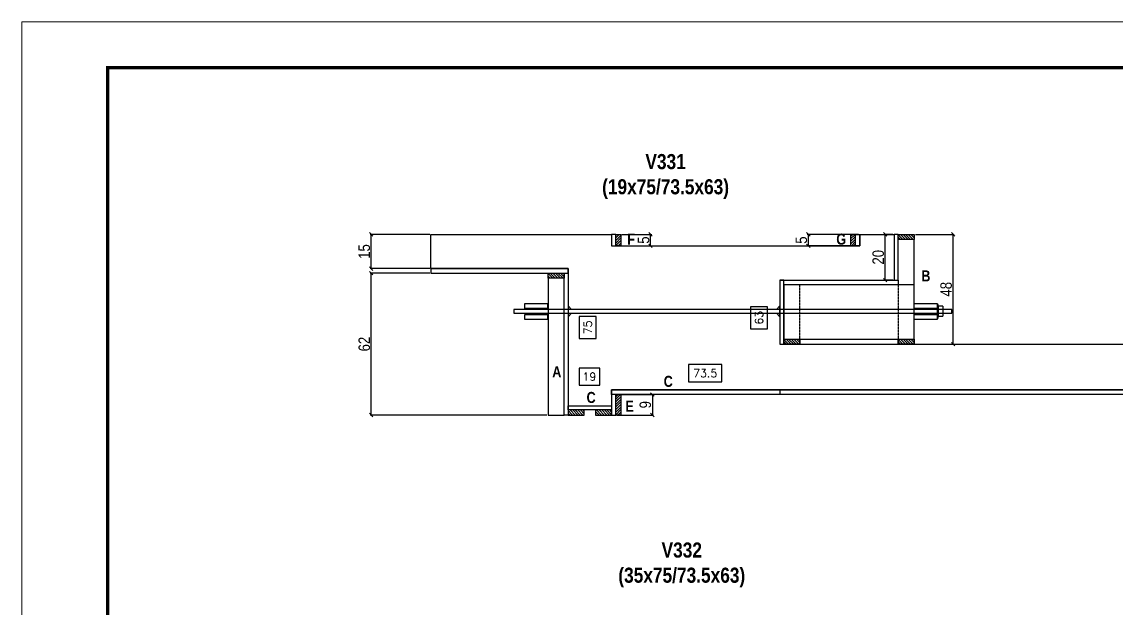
# Model space of a CAD drawing. Extents: x -3394 to 16474, y -5031 to 14397.
# Drawn here: x 5857 to 6815, y 2397 to 2911 of the extents above; entities that cross this region are included whole.
import ezdxf

# ---------------------------------------------------------------- set-up
doc = ezdxf.new("R2010")
doc.units = 0
doc.linetypes.add('DASHED', pattern=[0.75, 0.5, -0.25])
doc.linetypes.add('HIDDEN', pattern=[0.375, 0.25, -0.125])
doc.layers.get('0').update_dxf_attribs({"linetype": 'CONTINUOUS'})
doc.layers.get('Defpoints').update_dxf_attribs({"linetype": 'CONTINUOUS'})
for name, color, linetype in [('1HACHURA MADEIRAS', 1, 'CONTINUOUS'), ('COTA', 241, 'CONTINUOUS'), ('Cota Seção (2x)', 4, 'CONTINUOUS'), ('detalhes', 4, 'CONTINUOUS'), ('NOMENCLATURA', 7, 'CONTINUOUS'), ('Painéis', 200, 'CONTINUOUS'), ('presilha', 1, 'CONTINUOUS'), ('Sarr 3.5x7', 81, 'CONTINUOUS'), ('SARR_2.2x7', 40, 'CONTINUOUS'), ('SARR_3.5x7', 81, 'CONTINUOUS'), ('Tubo de PVC', 51, 'CONTINUOUS')]:
    doc.layers.add(name, color=color, linetype=linetype)
for name, color, linetype, lineweight in [('CONCRETO', 251, 'CONTINUOUS', 25), ('Folhas', 255, 'CONTINUOUS', 9), ('SARRAFO DE PRESSAO', 251, 'DASHED', 9)]:
    doc.layers.add(name, color=color, linetype=linetype, lineweight=lineweight)
doc.styles.add('COTA TECNICA 2X', font='techl___.ttf', dxfattribs={"height": 10})
doc.styles.add('ROMANS', font='romans.shx')
doc.styles.add('TECNICA', font='techb___.ttf', dxfattribs={"height": 10})
doc.dimstyles.new('Cota Seção interna', dxfattribs={"dimtxt": 7, "dimasz": 6, "dimexe": 0.18, "dimexo": 2, "dimgap": -4, "dimtad": 3, "dimdec": 1, "dimlfac": 0.5, "dimzin": 12, "dimdsep": 46, "dimtxsty": 'ROMANS', "dimblk": 'ARCHTICK', "dimcen": 0.09, "dimse1": 1, "dimse2": 1, "dimsd1": 1, "dimsd2": 1, "dimclrd": 180, "dimclre": 5, "dimclrt": 1, "dimadec": 0, "dimazin": 3, "dimtfac": 1, "dimtdec": 1, "dimtofl": 0, "dimtmove": 0, "dimatfit": 3, "dimldrblk": 'ARCHTICK', "dimfxl": 1, "dimtolj": 1, "dimtzin": 0, "dimarcsym": 0})
doc.dimstyles.new('SECAO', dxfattribs={"dimscale": 0.333333, "dimtxt": 5, "dimasz": 9, "dimexe": 3, "dimexo": 3, "dimgap": 3, "dimtad": 1, "dimdec": 1, "dimlfac": 0.5, "dimzin": 12, "dimdsep": 46, "dimtxsty": 'COTA TECNICA 2X', "dimblk1": 'OBLIQUE', "dimblk2": 'OBLIQUE', "dimsah": 1, "dimcen": 0.9, "dimclrd": 4, "dimclre": 4, "dimclrt": 240, "dimadec": 1, "dimazin": 3, "dimtfac": 1, "dimtdec": 1, "dimtmove": 0, "dimatfit": 3, "dimfxl": 1, "dimtolj": 1, "dimtzin": 12, "dimarcsym": 0})
pattern_1 = [(135, (38064.3618, -120825.6111), (-1.122532015, -1.122532015), [])]
pattern_2 = [(135, (38187.9618, -120945.2111), (-1.122532015, -1.122532015), [])]
pattern_3 = [(135, (38211.9618, -120945.2111), (-1.122532015, -1.122532015), [])]
pattern_4 = [(225, (129893.1002, 34195.5898), (1.122532015, -1.122532015), [])]
pattern_5 = [(135, (37762.1618, -120791.6111), (-1.122532015, -1.122532015), [])]
pattern_6 = [(135, (37662.1618, -120883.2111), (-1.122532015, -1.122532015), [])]
pattern_7 = [(135, (37762.1618, -120883.2111), (-1.122532015, -1.122532015), [])]

# ---------------------------------------------------------------- blocks, each defined once
blk = doc.blocks.new('9999999999')
at = {"layer": 'Folhas'}
blk.add_lwpolyline([(98138.98, 34190.21), (99623.98, 34190.21), (99623.98, 35240.21), (98138.98, 35240.21)], close=True, dxfattribs=at)
at = {"layer": 'Folhas', "color": 30, "const_width": 3}
blk.add_lwpolyline([(98213.98, 34230.21), (99583.98, 34230.21), (99583.98, 35200.21), (98213.98, 35200.21)], close=True, dxfattribs=at)
blk = doc.blocks.new('*D1399')
at = {"layer": 'Cota Seção (2x)', "color": 180, "lineweight": -2, "transparency": 16777216}
for p, q in [((6469.41, 2611.01), (6440.07, 2611.01)), ((6440.07, 2611.01), (6440.07, 2596.01)), ((6469.41, 2596.01), (6469.41, 2611.01)), ((6440.07, 2596.01), (6469.41, 2596.01))]:
    blk.add_line(p, q, dxfattribs=at)
at = {"layer": 'Defpoints', "color": 0, "transparency": 16777216}
for p in [(6372.93, 2592.01), (6372.93, 2588.96), (6519.93, 2584.96)]:
    blk.add_point(p, dxfattribs=at)
at = {"layer": 'Cota Seção (2x)', "color": 1, "transparency": 16777216, "insert": (6454.74, 2603.51), "char_height": 7, "attachment_point": 5, "style": 'ROMANS'}
blk.add_mtext('\\A1;73.5', dxfattribs=at)
blk = doc.blocks.new('_ArchTick')
at = {"color": 0, "linetype": 'ByBlock', "const_width": 0.15}
blk.add_lwpolyline([(-0.5, -0.5), (0.5, 0.5)], dxfattribs=at)
blk = doc.blocks.new('_Oblique')
at = {"color": 0, "linetype": 'ByBlock', "lineweight": -2}
blk.add_line((-0.5, -0.5), (0.5, 0.5), dxfattribs=at)
blk = doc.blocks.new('*D1373')
at = {"layer": 'COTA', "color": 4, "lineweight": -2, "transparency": 16777216}
for p, q in [((6638.53, 2724.96), (6672.55, 2724.96)), ((6671.55, 2628.96), (6671.55, 2724.96)), ((6638.53, 2628.96), (6672.55, 2628.96))]:
    blk.add_line(p, q, dxfattribs=at)
at = {"layer": 'Defpoints', "color": 0, "transparency": 16777216}
for p in [(6637.53, 2724.96), (6671.55, 2724.96), (6637.53, 2628.96)]:
    blk.add_point(p, dxfattribs=at)
at = {"layer": 'COTA', "color": 4, "lineweight": -2, "transparency": 16777216, "xscale": 3, "yscale": 3, "zscale": 3}
for p, rotation in [((6671.55, 2724.96), 90), ((6671.55, 2628.96), 270)]:
    blk.add_blockref('_Oblique', p, dxfattribs=dict(at, rotation=rotation))
at = {"layer": 'COTA', "color": 240, "transparency": 16777216, "insert": (6665.45, 2676.96), "char_height": 10, "attachment_point": 5, "rotation": 90, "style": 'COTA TECNICA 2X'}
blk.add_mtext('\\A1;48', dxfattribs=at)
blk = doc.blocks.new('*D1400')
at = {"layer": 'COTA', "color": 4, "lineweight": -2, "transparency": 16777216}
for p, q in [((6588.93, 2724.96), (6543.96, 2724.96)), ((6544.96, 2714.96), (6544.96, 2724.96)), ((6588.93, 2714.96), (6543.96, 2714.96))]:
    blk.add_line(p, q, dxfattribs=at)
at = {"layer": 'Defpoints', "color": 0, "transparency": 16777216}
for p in [(6544.96, 2724.96), (6589.93, 2724.96), (6589.93, 2714.96)]:
    blk.add_point(p, dxfattribs=at)
at = {"layer": 'COTA', "color": 4, "lineweight": -2, "transparency": 16777216, "xscale": 3, "yscale": 3, "zscale": 3}
for p, rotation in [((6544.96, 2724.96), 90), ((6544.96, 2714.96), 270)]:
    blk.add_blockref('_Oblique', p, dxfattribs=dict(at, rotation=rotation))
at = {"layer": 'COTA', "color": 240, "transparency": 16777216, "insert": (6538.85, 2719.96), "char_height": 10, "attachment_point": 5, "rotation": 90, "style": 'COTA TECNICA 2X'}
blk.add_mtext('\\A1;5', dxfattribs=at)
blk = doc.blocks.new('*D1401')
at = {"layer": 'COTA', "color": 4, "lineweight": -2, "transparency": 16777216}
for p, q in [((6381.93, 2724.96), (6407.99, 2724.96)), ((6406.99, 2714.96), (6406.99, 2724.96)), ((6381.93, 2714.96), (6407.99, 2714.96))]:
    blk.add_line(p, q, dxfattribs=at)
at = {"layer": 'Defpoints', "color": 0, "transparency": 16777216}
for p in [(6380.93, 2724.96), (6406.99, 2724.96), (6380.93, 2714.96)]:
    blk.add_point(p, dxfattribs=at)
at = {"layer": 'COTA', "color": 4, "lineweight": -2, "transparency": 16777216, "xscale": 3, "yscale": 3, "zscale": 3}
for p, rotation in [((6406.99, 2724.96), 90), ((6406.99, 2714.96), 270)]:
    blk.add_blockref('_Oblique', p, dxfattribs=dict(at, rotation=rotation))
at = {"layer": 'COTA', "color": 240, "transparency": 16777216, "insert": (6400.88, 2719.96), "char_height": 10, "attachment_point": 5, "rotation": 90, "style": 'COTA TECNICA 2X'}
blk.add_mtext('\\A1;5', dxfattribs=at)
blk = doc.blocks.new('*D1402')
at = {"layer": 'COTA', "color": 4, "lineweight": -2, "transparency": 16777216}
for p, q in [((6213.93, 2690.96), (6161.74, 2690.96)), ((6162.74, 2566.96), (6162.74, 2690.96)), ((6316.33, 2566.96), (6161.74, 2566.96))]:
    blk.add_line(p, q, dxfattribs=at)
at = {"layer": 'Defpoints', "color": 0, "transparency": 16777216}
for p in [(6162.74, 2690.96), (6214.93, 2690.96), (6317.33, 2566.96)]:
    blk.add_point(p, dxfattribs=at)
at = {"layer": 'COTA', "color": 4, "lineweight": -2, "transparency": 16777216, "xscale": 3, "yscale": 3, "zscale": 3}
for p, rotation in [((6162.74, 2690.96), 90), ((6162.74, 2566.96), 270)]:
    blk.add_blockref('_Oblique', p, dxfattribs=dict(at, rotation=rotation))
at = {"layer": 'COTA', "color": 240, "transparency": 16777216, "insert": (6156.64, 2628.96), "char_height": 10, "attachment_point": 5, "rotation": 90, "style": 'COTA TECNICA 2X'}
blk.add_mtext('\\A1;62', dxfattribs=at)
blk = doc.blocks.new('*D1403')
at = {"layer": 'COTA', "color": 4, "lineweight": -2, "transparency": 16777216}
for p, q in [((6213.93, 2724.96), (6161.74, 2724.96)), ((6162.74, 2694.96), (6162.74, 2724.96)), ((6213.93, 2694.96), (6161.74, 2694.96))]:
    blk.add_line(p, q, dxfattribs=at)
at = {"layer": 'Defpoints', "color": 0, "transparency": 16777216}
for p in [(6162.74, 2724.96), (6214.93, 2724.96), (6214.93, 2694.96)]:
    blk.add_point(p, dxfattribs=at)
at = {"layer": 'COTA', "color": 4, "lineweight": -2, "transparency": 16777216, "xscale": 3, "yscale": 3, "zscale": 3}
for p, rotation in [((6162.74, 2724.96), 90), ((6162.74, 2694.96), 270)]:
    blk.add_blockref('_Oblique', p, dxfattribs=dict(at, rotation=rotation))
at = {"layer": 'COTA', "color": 240, "transparency": 16777216, "insert": (6156.63, 2709.96), "char_height": 10, "attachment_point": 5, "rotation": 90, "style": 'COTA TECNICA 2X'}
blk.add_mtext('\\A1;15', dxfattribs=at)
blk = doc.blocks.new('*D1404')
at = {"layer": 'Cota Seção (2x)', "color": 180, "lineweight": -2, "transparency": 16777216}
for p, q in [((6362.5, 2608.01), (6344.5, 2608.01)), ((6344.5, 2608.01), (6344.5, 2593.01)), ((6362.5, 2593.01), (6362.5, 2608.01)), ((6344.5, 2593.01), (6362.5, 2593.01))]:
    blk.add_line(p, q, dxfattribs=at)
at = {"layer": 'Defpoints', "color": 0, "transparency": 16777216}
for p in [(6334.93, 2589.01), (6334.93, 2574.96), (6372.93, 2574.96)]:
    blk.add_point(p, dxfattribs=at)
at = {"layer": 'Cota Seção (2x)', "color": 1, "transparency": 16777216, "insert": (6353.5, 2600.51), "char_height": 7, "attachment_point": 5, "style": 'ROMANS'}
blk.add_mtext('\\A1;19', dxfattribs=at)
blk = doc.blocks.new('*D1406')
at = {"layer": 'COTA', "color": 4, "lineweight": -2, "transparency": 16777216}
for p, q in [((6377.53, 2584.96), (6409.52, 2584.96)), ((6408.52, 2584.96), (6408.52, 2566.96)), ((6377.53, 2566.96), (6409.52, 2566.96))]:
    blk.add_line(p, q, dxfattribs=at)
at = {"layer": 'Defpoints', "color": 0, "transparency": 16777216}
for p in [(6376.53, 2584.96), (6376.53, 2566.96), (6408.52, 2566.96)]:
    blk.add_point(p, dxfattribs=at)
at = {"layer": 'COTA', "color": 4, "lineweight": -2, "transparency": 16777216, "xscale": 3, "yscale": 3, "zscale": 3}
for p, rotation in [((6408.52, 2584.96), 90), ((6408.52, 2566.96), 270)]:
    blk.add_blockref('_Oblique', p, dxfattribs=dict(at, rotation=rotation))
at = {"layer": 'COTA', "color": 240, "transparency": 16777216, "insert": (6402.43, 2575.96), "char_height": 10, "attachment_point": 5, "rotation": 90, "style": 'COTA TECNICA 2X'}
blk.add_mtext('\\A1;9', dxfattribs=at)
blk = doc.blocks.new('*D1407')
at = {"layer": 'COTA', "color": 4, "lineweight": -2, "transparency": 16777216}
for p, q in [((6618.93, 2724.96), (6611.19, 2724.96)), ((6612.19, 2684.96), (6612.19, 2724.96)), ((6618.93, 2684.96), (6611.19, 2684.96))]:
    blk.add_line(p, q, dxfattribs=at)
at = {"layer": 'Defpoints', "color": 0, "transparency": 16777216}
for p in [(6612.19, 2724.96), (6619.93, 2724.96), (6619.93, 2684.96)]:
    blk.add_point(p, dxfattribs=at)
at = {"layer": 'COTA', "color": 4, "lineweight": -2, "transparency": 16777216, "xscale": 3, "yscale": 3, "zscale": 3}
for p, rotation in [((6612.19, 2724.96), 90), ((6612.19, 2684.96), 270)]:
    blk.add_blockref('_Oblique', p, dxfattribs=dict(at, rotation=rotation))
at = {"layer": 'COTA', "color": 240, "transparency": 16777216, "insert": (6606.08, 2704.96), "char_height": 10, "attachment_point": 5, "rotation": 90, "style": 'COTA TECNICA 2X'}
blk.add_mtext('\\A1;20', dxfattribs=at)
blk = doc.blocks.new('*D1408')
at = {"layer": 'Cota Seção (2x)', "color": 180, "lineweight": -2, "transparency": 16777216}
for p, q in [((6359.54, 2653.26), (6344.54, 2653.26)), ((6344.54, 2653.26), (6344.54, 2633.92)), ((6359.54, 2633.92), (6359.54, 2653.26)), ((6344.54, 2633.92), (6359.54, 2633.92))]:
    blk.add_line(p, q, dxfattribs=at)
at = {"layer": 'Defpoints', "color": 0, "transparency": 16777216}
for p in [(6334.93, 2724.96), (6363.54, 2724.96), (6334.93, 2574.96)]:
    blk.add_point(p, dxfattribs=at)
at = {"layer": 'Cota Seção (2x)', "color": 1, "transparency": 16777216, "insert": (6352.04, 2643.59), "char_height": 7, "attachment_point": 5, "rotation": 90, "style": 'ROMANS'}
blk.add_mtext('\\A1;75', dxfattribs=at)
blk = doc.blocks.new('*D1409')
at = {"layer": 'Cota Seção (2x)', "color": 180, "lineweight": -2, "transparency": 16777216}
for p, q in [((6509.33, 2661.46), (6494.33, 2661.46)), ((6494.33, 2661.46), (6494.33, 2642.46)), ((6509.33, 2642.46), (6509.33, 2661.46)), ((6494.33, 2642.46), (6509.33, 2642.46))]:
    blk.add_line(p, q, dxfattribs=at)
at = {"layer": 'Defpoints', "color": 0, "transparency": 16777216}
for p in [(6513.33, 2714.96), (6519.93, 2714.96), (6519.93, 2588.96)]:
    blk.add_point(p, dxfattribs=at)
at = {"layer": 'Cota Seção (2x)', "color": 1, "transparency": 16777216, "insert": (6501.83, 2651.96), "char_height": 7, "attachment_point": 5, "rotation": 90, "style": 'ROMANS'}
blk.add_mtext('\\A1;63', dxfattribs=at)

msp = doc.modelspace()

# ---------------------------------------------------------------- hatches: boundary and pattern name
at = {"layer": 'SARR_2.2x7'}
h = msp.add_hatch(dxfattribs=at)
h.set_pattern_fill('ANSI31', color=256, scale=0.5)
h.set_pattern_definition([(45, (-118520.0312, -30297.6646), (-1.122532015, 1.122532015), [])])
h.paths.add_polyline_path([(6376.53, 2724.96), (6380.93, 2724.96), (6380.93, 2714.96), (6376.53, 2714.96)])
h = msp.add_hatch(dxfattribs=at)
h.set_pattern_fill('ANSI31', color=256, scale=0.5)
h.set_pattern_definition([(45, (-118518.0312, -30297.6646), (-1.122532015, 1.122532015), [])])
h.paths.add_polyline_path([(6586.33, 2724.96), (6581.93, 2724.96), (6581.93, 2714.96), (6586.33, 2714.96)])
h = msp.add_hatch(dxfattribs=at)
h.set_pattern_fill('ANSI31', color=256, scale=0.5, angle=90)
h.set_pattern_definition(pattern_5)
h.paths.add_polyline_path([(6637.53, 2724.96), (6637.53, 2720.56), (6623.53, 2720.56), (6623.53, 2724.96)])
h = msp.add_hatch(dxfattribs=at)
h.set_pattern_fill('ANSI31', color=256, scale=0.5, angle=90)
h.set_pattern_definition(pattern_5)
h.paths.add_polyline_path([(6637.53, 2724.96), (6637.53, 2720.56), (6623.53, 2720.56), (6623.53, 2724.96)])
h = msp.add_hatch(dxfattribs=at)
h.set_pattern_fill('ANSI31', color=256, scale=0.5, angle=90)
h.set_pattern_definition(pattern_1)
h.paths.add_polyline_path([(6331.33, 2690.96), (6331.33, 2686.56), (6317.33, 2686.56), (6317.33, 2690.96)])
h = msp.add_hatch(dxfattribs=at)
h.set_pattern_fill('ANSI31', color=256, scale=0.5, angle=90)
h.set_pattern_definition(pattern_1)
h.paths.add_polyline_path([(6331.33, 2690.96), (6331.33, 2686.56), (6317.33, 2686.56), (6317.33, 2690.96)])
h = msp.add_hatch(dxfattribs=at)
h.set_pattern_fill('ANSI31', color=256, scale=0.5, angle=90)
h.set_pattern_definition(pattern_6)
h.paths.add_polyline_path([(6537.53, 2633.36), (6537.53, 2628.96), (6523.53, 2628.96), (6523.53, 2633.36)])
h = msp.add_hatch(dxfattribs=at)
h.set_pattern_fill('ANSI31', color=256, scale=0.5, angle=90)
h.set_pattern_definition(pattern_6)
h.paths.add_polyline_path([(6537.53, 2633.36), (6537.53, 2628.96), (6523.53, 2628.96), (6523.53, 2633.36)])
h = msp.add_hatch(dxfattribs=at)
h.set_pattern_fill('ANSI31', color=256, scale=0.5, angle=90)
h.set_pattern_definition(pattern_7)
h.paths.add_polyline_path([(6637.53, 2633.36), (6637.53, 2628.96), (6623.53, 2628.96), (6623.53, 2633.36)])
h = msp.add_hatch(dxfattribs=at)
h.set_pattern_fill('ANSI31', color=256, scale=0.5, angle=90)
h.set_pattern_definition(pattern_7)
h.paths.add_polyline_path([(6637.53, 2633.36), (6637.53, 2628.96), (6623.53, 2628.96), (6623.53, 2633.36)])
h = msp.add_hatch(dxfattribs=at)
h.set_pattern_fill('ANSI31', color=256, scale=0.5, angle=180)
h.set_pattern_definition(pattern_4)
h.paths.add_polyline_path([(6376.53, 2584.96), (6380.93, 2584.96), (6380.93, 2566.96), (6376.53, 2566.96)])
h = msp.add_hatch(dxfattribs=at)
h.set_pattern_fill('ANSI31', color=256, scale=0.5, angle=180)
h.set_pattern_definition(pattern_4)
h.paths.add_polyline_path([(6376.53, 2580.96), (6380.93, 2580.96), (6380.93, 2566.96), (6376.53, 2566.96)])
h = msp.add_hatch(dxfattribs=at)
h.set_pattern_fill('ANSI31', color=256, scale=0.5, angle=90)
h.set_pattern_definition(pattern_3)
h.paths.add_polyline_path([(6348.93, 2571.36), (6348.93, 2566.96), (6334.93, 2566.96), (6334.93, 2571.36)])
h = msp.add_hatch(dxfattribs=at)
h.set_pattern_fill('ANSI31', color=256, scale=0.5, angle=90)
h.set_pattern_definition(pattern_3)
h.paths.add_polyline_path([(6348.93, 2571.36), (6348.93, 2566.96), (6334.93, 2566.96), (6334.93, 2571.36)])
h = msp.add_hatch(dxfattribs=at)
h.set_pattern_fill('ANSI31', color=256, scale=0.5, angle=90)
h.set_pattern_definition(pattern_2)
h.paths.add_polyline_path([(6372.93, 2571.36), (6372.93, 2566.96), (6358.93, 2566.96), (6358.93, 2571.36)])
h = msp.add_hatch(dxfattribs=at)
h.set_pattern_fill('ANSI31', color=256, scale=0.5, angle=90)
h.set_pattern_definition(pattern_2)
h.paths.add_polyline_path([(6372.93, 2571.36), (6372.93, 2566.96), (6358.93, 2566.96), (6358.93, 2571.36)])

# ---------------------------------------------------------------- linework, layer by layer
at = {"layer": '1HACHURA MADEIRAS', "elevation": 0}
for points in [[(6296.93, 2664.56), (6316.93, 2664.56), (6316.93, 2660.16), (6296.93, 2660.16)], [(6637.53, 2664.56), (6657.53, 2664.56), (6657.53, 2660.16), (6637.53, 2660.16)], [(6296.93, 2654.96), (6316.93, 2654.96), (6316.93, 2650.56), (6296.93, 2650.56)], [(6637.53, 2654.96), (6657.53, 2654.96), (6657.53, 2650.56), (6637.53, 2650.56)]]:
    msp.add_lwpolyline(points, close=True, dxfattribs=at)
at = {"layer": 'CONCRETO', "linetype": 'Continuous'}
for p, q in [((6214.93, 2694.96), (6214.93, 2724.96)), ((6214.93, 2724.96), (6372.93, 2724.96)), ((6372.93, 2724.96), (6372.93, 2714.96)), ((6589.93, 2724.96), (6619.93, 2724.96)), ((6589.93, 2714.96), (6589.93, 2724.96)), ((6619.93, 2724.96), (6619.93, 2684.96)), ((6372.93, 2714.96), (6589.93, 2714.96)), ((6214.93, 2694.96), (6334.93, 2694.96)), ((6334.93, 2694.96), (6334.93, 2574.96)), ((6519.93, 2684.96), (6619.93, 2684.96)), ((6519.93, 2684.96), (6519.93, 2628.96)), ((6519.93, 2628.96), (6874.93, 2628.96)), ((6874.93, 2588.96), (6372.93, 2588.96)), ((6372.93, 2588.96), (6372.93, 2574.96)), ((6334.93, 2574.96), (6372.93, 2574.96))]:
    msp.add_line(p, q, dxfattribs=at)
at = {"layer": 'Painéis'}
for p, q in [((6214.93, 2694.96), (6214.93, 2690.96)), ((6519.93, 2588.96), (6519.93, 2584.96))]:
    msp.add_line(p, q, dxfattribs=at)
at = {"layer": 'Painéis', "linetype": 'Continuous'}
for points in [[(6376.53, 2714.96), (6376.53, 2724.96), (6372.93, 2724.96), (6372.93, 2714.96)], [(6376.53, 2714.96), (6376.53, 2724.96), (6372.93, 2724.96), (6372.93, 2714.96)], [(6586.33, 2714.96), (6586.33, 2724.96), (6589.93, 2724.96), (6589.93, 2714.96)], [(6586.33, 2714.96), (6586.33, 2724.96), (6589.93, 2724.96), (6589.93, 2714.96)], [(6623.53, 2684.96), (6623.53, 2724.96), (6619.93, 2724.96), (6619.93, 2684.96)], [(6331.33, 2566.96), (6331.33, 2690.96), (6334.93, 2690.96), (6334.93, 2566.96)], [(6331.33, 2566.96), (6331.33, 2690.96), (6334.93, 2690.96), (6334.93, 2566.96)], [(6523.53, 2628.96), (6523.53, 2684.96), (6519.93, 2684.96), (6519.93, 2628.96)], [(6372.93, 2588.96), (6874.93, 2588.96), (6874.93, 2584.96), (6372.93, 2584.96)], [(6376.53, 2566.96), (6376.53, 2584.96), (6372.93, 2584.96), (6372.93, 2566.96)], [(6376.53, 2566.96), (6376.53, 2584.96), (6372.93, 2584.96), (6372.93, 2566.96)]]:
    msp.add_lwpolyline(points, close=True, dxfattribs=at)
msp.add_lwpolyline([(6214.93, 2690.96), (6334.93, 2690.96), (6334.93, 2694.96), (6214.93, 2694.96)], dxfattribs=at)
at = {"layer": 'Painéis'}
msp.add_lwpolyline([(6523.53, 2684.96), (6623.53, 2684.96), (6623.53, 2680.96), (6523.53, 2680.96)], close=True, dxfattribs=at)
at = {"layer": 'Painéis', "elevation": 0}
msp.add_lwpolyline([(6637.53, 2680.96), (6523.53, 2680.96), (6523.53, 2633.36), (6637.53, 2633.36)], close=True, dxfattribs=at)
at = {"layer": 'Painéis', "linetype": 'Continuous', "elevation": 0}
msp.add_lwpolyline([(6334.93, 2574.96), (6372.93, 2574.96), (6372.93, 2571.36), (6334.93, 2571.36)], close=True, dxfattribs=at)
msp.add_lwpolyline([(6334.93, 2574.96), (6372.93, 2574.96), (6372.93, 2571.36), (6334.93, 2571.36)], close=True, dxfattribs=at)
at = {"layer": 'presilha'}
for p, q in [((6658.53, 2663.75, 0), (6657.53, 2663.75, 0)), ((6657.53, 2663.75, 0), (6657.53, 2651.75, 0)), ((6658.53, 2651.75, 0), (6658.53, 2663.75, 0)), ((6662.53, 2662.08, 0), (6658.53, 2662.08, 0)), ((6658.53, 2662.08, 0), (6658.53, 2653.42, 0)), ((6658.53, 2653.42, 0), (6662.53, 2653.42, 0)), ((6662.53, 2662.08, 0), (6662.53, 2653.42, 0)), ((6657.53, 2651.75, 0), (6658.53, 2651.75, 0))]:
    msp.add_line(p, q, dxfattribs=at)
at = {"layer": 'presilha', "elevation": 0}
msp.add_lwpolyline([(6670.31, 2659.15), (6287.45, 2659.15), (6287.45, 2656.15), (6670.31, 2656.15)], close=True, dxfattribs=at)
at = {"layer": 'Sarr 3.5x7', "linetype": 'HIDDEN'}
for p, q in [((6537.53, 2628.96), (6537.53, 2680.96)), ((6537.53, 2628.96), (6537.53, 2680.96)), ((6623.53, 2680.96), (6623.53, 2628.96)), ((6623.53, 2680.96), (6623.53, 2628.96))]:
    msp.add_line(p, q, dxfattribs=at)
at = {"layer": 'SARR_2.2x7'}
for points in [[(6376.53, 2714.96), (6376.53, 2724.96), (6380.93, 2724.96), (6380.93, 2714.96)], [(6586.33, 2714.96), (6586.33, 2724.96), (6581.93, 2724.96), (6581.93, 2714.96)], [(6623.53, 2724.96), (6637.53, 2724.96), (6637.53, 2720.56), (6623.53, 2720.56)], [(6623.53, 2724.96), (6637.53, 2724.96), (6637.53, 2720.56), (6623.53, 2720.56)], [(6523.53, 2633.36), (6537.53, 2633.36), (6537.53, 2628.96), (6523.53, 2628.96)], [(6523.53, 2633.36), (6537.53, 2633.36), (6537.53, 2628.96), (6523.53, 2628.96)], [(6376.53, 2566.96), (6376.53, 2584.96), (6380.93, 2584.96), (6380.93, 2566.96)], [(6376.53, 2566.96), (6376.53, 2584.96), (6380.93, 2584.96), (6380.93, 2566.96)]]:
    msp.add_lwpolyline(points, close=True, dxfattribs=at)
at = {"layer": 'SARR_2.2x7', "elevation": 0}
for points in [[(6317.33, 2690.96), (6331.33, 2690.96), (6331.33, 2686.56), (6317.33, 2686.56)], [(6317.33, 2690.96), (6331.33, 2690.96), (6331.33, 2686.56), (6317.33, 2686.56)], [(6623.53, 2633.36), (6637.53, 2633.36), (6637.53, 2628.96), (6623.53, 2628.96)], [(6623.53, 2633.36), (6637.53, 2633.36), (6637.53, 2628.96), (6623.53, 2628.96)], [(6348.93, 2571.36), (6334.93, 2571.36), (6334.93, 2566.96), (6348.93, 2566.96)], [(6348.93, 2571.36), (6334.93, 2571.36), (6334.93, 2566.96), (6348.93, 2566.96)], [(6372.93, 2571.36), (6358.93, 2571.36), (6358.93, 2566.96), (6372.93, 2566.96)], [(6372.93, 2571.36), (6358.93, 2571.36), (6358.93, 2566.96), (6372.93, 2566.96)]]:
    msp.add_lwpolyline(points, close=True, dxfattribs=at)
at = {"layer": 'SARR_3.5x7'}
for p, q in [((6637.53, 2720.56), (6623.53, 2720.56)), ((6637.53, 2628.96), (6637.53, 2720.56)), ((6637.53, 2628.96), (6637.53, 2720.56)), ((6537.53, 2628.96), (6523.53, 2628.96)), ((6623.53, 2628.96), (6637.53, 2628.96))]:
    msp.add_line(p, q, dxfattribs=at)
msp.add_lwpolyline([(6331.33, 2686.56), (6317.33, 2686.56), (6317.33, 2566.96), (6331.33, 2566.96)], close=True, dxfattribs=at)
msp.add_lwpolyline([(6331.33, 2686.56), (6317.33, 2686.56), (6317.33, 2566.96), (6331.33, 2566.96)], close=True, dxfattribs=at)
at = {"layer": 'Tubo de PVC', "elevation": 0}
msp.add_lwpolyline([(6334.93, 2662.39), (6334.93, 2652.91), (6337.73, 2656.06), (6517.13, 2656.06), (6519.93, 2652.91), (6519.93, 2662.39), (6517.13, 2659.24), (6337.73, 2659.24)], close=True, dxfattribs=at)

# ---------------------------------------------------------------- block references
at = {"layer": 'SARRAFO DE PRESSAO', "color": 6, "linetype": 'ByBlock'}
msp.add_blockref('9999999999', (-92281.77, -32329.4), dxfattribs=at)

# ---------------------------------------------------------------- texts
at = {"layer": 'detalhes', "style": 'TECNICA'}
for s, p in [('F', (6386.63, 2716.03)), ('G', (6569.4, 2715.99)), ('B', (6643.77, 2683.84)), ('A', (6321, 2599.98)), ('C', (6418.47, 2591.6)), ('C', (6351, 2577.53)), ('E', (6385.03, 2569.9))]:
    msp.add_text(s, height=9.6, dxfattribs=at).set_placement(p)
at = {"layer": 'NOMENCLATURA', "char_height": 13.2, "attachment_point": 2, "style": 'TECNICA'}
for s, insert in [('\\A1;V331\\P(19x75/73.5x63)', (6420.11, 2795.22)), ('\\A1;V332\\P(35x75/73.5x63)', (6434.26, 2455.45))]:
    msp.add_mtext_dynamic_manual_height_columns(s, width=195.3133, gutter_width=1, heights=[0], dxfattribs=dict(at, insert=insert))

# ---------------------------------------------------------------- dimensions: what is measured, and where the dimension line sits
at = {"layer": 'COTA'}
for base, p1, p2, picture, middle in [((6162.74, 2724.96), (6214.93, 2694.96), (6214.93, 2724.96), '*D1403', (6156.63, 2709.96)), ((6612.19, 2724.96), (6619.93, 2684.96), (6619.93, 2724.96), '*D1407', (6606.08, 2704.96)), ((6671.55, 2724.96), (6637.53, 2628.96), (6637.53, 2724.96), '*D1373', (6665.45, 2676.96)), ((6162.74, 2690.96), (6317.33, 2566.96), (6214.93, 2690.96), '*D1402', (6156.64, 2628.96)), ((6408.52, 2566.96), (6376.53, 2584.96), (6376.53, 2566.96), '*D1406', (6402.43, 2575.96))]:
    dim = msp.add_linear_dim(base=base, p1=p1, p2=p2, angle=90, dimstyle='SECAO', dxfattribs=at)
    dim.commit()
    dim.dimension.update_dxf_attribs({"geometry": picture, "text_midpoint": middle})
for base, p1, p2, picture, middle in [((6406.99, 2724.96), (6380.93, 2714.96), (6380.93, 2724.96), '*D1401', (6406.99, 2719.96)), ((6544.96, 2724.96), (6589.93, 2714.96), (6589.93, 2724.96), '*D1400', (6544.96, 2719.96))]:
    dim = msp.add_linear_dim(base=base, p1=p1, p2=p2, angle=90, dimstyle='SECAO', dxfattribs=at)
    dim.commit()
    dim.dimension.update_dxf_attribs({"geometry": picture, "text_midpoint": middle, "dimtype": 160})
at = {"layer": 'Cota Seção (2x)'}
for base, p1, p2, angle, picture, middle in [((6363.54, 2724.96), (6334.93, 2574.96), (6334.93, 2724.96), 90, '*D1408', (6363.54, 2643.59)), ((6513.33, 2714.96), (6519.93, 2588.96), (6519.93, 2714.96), 90, '*D1409', (6513.33, 2651.96)), ((6334.93, 2589.01), (6372.93, 2574.96), (6334.93, 2574.96), 180, '*D1404', (6353.5, 2589.01)), ((6372.93, 2592.01), (6519.93, 2584.96), (6372.93, 2588.96), 180, '*D1399', (6454.74, 2592.01))]:
    dim = msp.add_linear_dim(base=base, p1=p1, p2=p2, angle=angle, dimstyle='Cota Seção interna', dxfattribs=at)
    dim.commit()
    dim.dimension.update_dxf_attribs({"geometry": picture, "text_midpoint": middle, "dimtype": 160})

doc.saveas('drawing.dxf')
